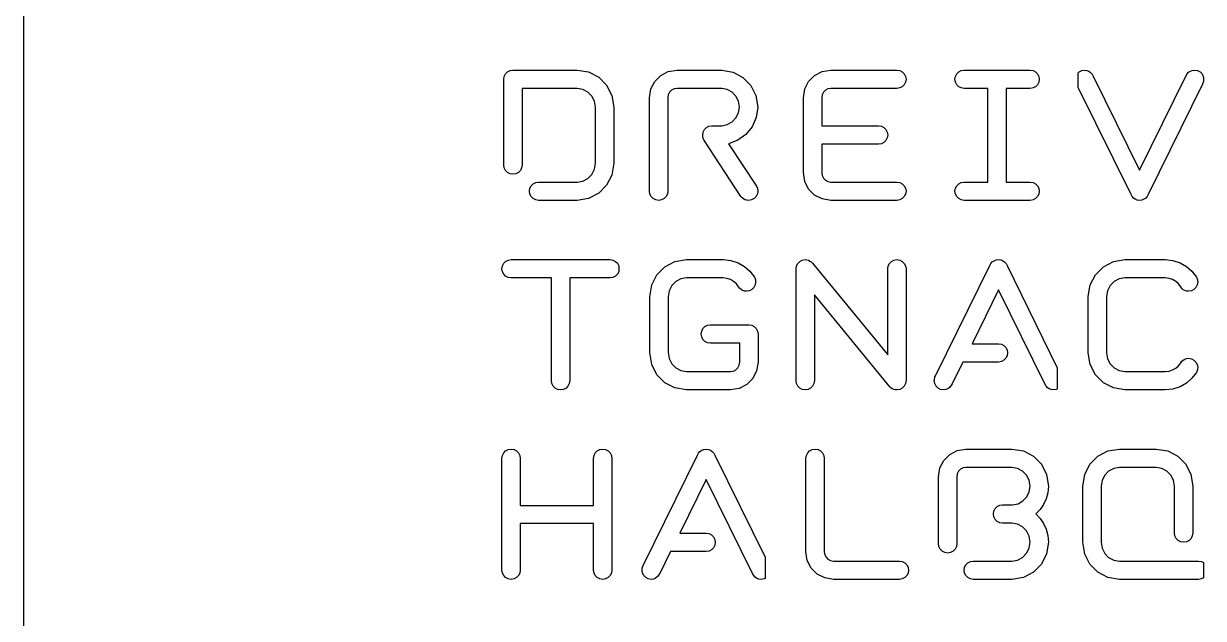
# Model space of a CAD drawing. Header units: metres. Extents: x 0 to 180, y -10 to 180.
# Drawn here: x 0 to 84, y 89.4 to 131.8 of the extents above; entities that cross this region are included whole.
import ezdxf

# ---------------------------------------------------------------- set-up
doc = ezdxf.new("R2010")
doc.units = ezdxf.units.M

msp = doc.modelspace()

# ---------------------------------------------------------------- linework, layer by layer
for p, q in [((0, 165), (0, 15)), ((34.2055, 127.844), (34.2382, 128.052)), ((34.2055, 121.749), (34.2055, 127.844)), ((34.2382, 128.052), (34.3299, 128.232)), ((34.3299, 128.232), (34.4705, 128.373)), ((34.4705, 128.373), (34.65, 128.464)), ((34.65, 128.464), (34.8585, 128.497)), ((34.8585, 128.497), (39.4274, 128.497)), ((39.4274, 128.497), (40.2509, 128.363)), ((40.2509, 128.363), (40.9677, 127.99)), ((40.9677, 127.99), (41.5339, 127.419)), ((44.9668, 127.694), (45.3904, 128.119)), ((45.3904, 128.119), (45.9279, 128.397)), ((45.9279, 128.397), (46.5474, 128.497)), ((46.5474, 128.497), (49.7334, 128.497)), ((49.7334, 128.497), (50.541, 128.352)), ((50.541, 128.352), (51.2433, 127.975)), ((51.2433, 127.975), (51.7977, 127.407)), ((55.9248, 127.693), (56.3486, 128.119)), ((56.3486, 128.119), (56.8865, 128.397)), ((56.8865, 128.397), (57.5065, 128.497)), ((57.5065, 128.497), (62.2064, 128.497)), ((62.2064, 128.497), (62.4145, 128.464)), ((62.4145, 128.464), (62.594, 128.373)), ((62.594, 128.373), (62.7347, 128.232)), ((62.7347, 128.232), (62.8266, 128.052)), ((62.8266, 128.052), (62.8594, 127.844)), ((62.8594, 127.844), (62.8266, 127.636)), ((66.3495, 127.844), (66.3822, 128.052)), ((66.3822, 127.636), (66.3495, 127.844)), ((66.3822, 128.052), (66.4739, 128.232)), ((66.4739, 128.232), (66.6145, 128.373)), ((66.6145, 128.373), (66.794, 128.464)), ((66.794, 128.464), (67.0025, 128.497)), ((67.0025, 128.497), (71.7024, 128.497)), ((71.7024, 128.497), (71.9105, 128.464)), ((71.9105, 128.464), (72.09, 128.373)), ((72.09, 128.373), (72.2307, 128.232)), ((72.2307, 128.232), (72.3226, 128.052)), ((72.3226, 128.052), (72.3554, 127.844)), ((72.3554, 127.844), (72.3226, 127.636)), ((75.135, 128.308), (75.1969, 128.371)), ((75.135, 127.25), (75.135, 128.308)), ((75.1969, 128.371), (75.3764, 128.464)), ((75.3764, 128.464), (75.5845, 128.497)), ((75.5845, 128.497), (75.7422, 128.478)), ((75.7422, 128.478), (75.885, 128.424)), ((75.885, 128.424), (76.0103, 128.336)), ((76.0103, 128.336), (76.1156, 128.218)), ((76.1156, 128.218), (76.1985, 128.072)), ((76.1985, 128.072), (79.5014, 121.364)), ((79.5014, 121.364), (82.8044, 128.072)), ((82.8044, 128.072), (82.8906, 128.223)), ((82.8906, 128.223), (82.9937, 128.342)), ((82.9937, 128.342), (83.1151, 128.428)), ((83.1151, 128.428), (83.256, 128.48)), ((83.256, 128.48), (83.4174, 128.497)), ((83.4174, 128.497), (83.6259, 128.464)), ((83.6259, 128.464), (83.8054, 128.371)), ((83.8054, 128.371), (83.946, 128.228)), ((83.946, 128.228), (84.0377, 128.045)), ((84.0377, 128.045), (84.045, 127.998)), ((84.045, 127.998), (84.045, 127.661)), ((39.4274, 127.191), (35.5115, 127.191)), ((35.5115, 127.191), (35.5115, 121.749)), ((39.8394, 127.123), (39.4274, 127.191)), ((40.1978, 126.933), (39.8394, 127.123)), ((40.4808, 126.644), (40.1978, 126.933)), ((41.5339, 127.419), (41.9057, 126.694)), ((44.5894, 126.527), (44.6891, 127.153)), ((44.6891, 127.153), (44.9668, 127.694)), ((46.0198, 126.922), (45.9282, 126.739)), ((46.1603, 127.065), (46.0198, 126.922)), ((46.3395, 127.158), (46.1603, 127.065)), ((46.5474, 127.191), (46.3395, 127.158)), ((49.7334, 127.191), (46.5474, 127.191)), ((50.1295, 127.112), (49.7334, 127.191)), ((50.4734, 126.919), (50.1295, 127.112)), ((50.7447, 126.633), (50.4734, 126.919)), ((51.7977, 127.407), (52.1617, 126.689)), ((55.5475, 126.525), (55.6471, 127.152)), ((55.6471, 127.152), (55.9248, 127.693)), ((56.9779, 126.921), (56.8862, 126.738)), ((57.1185, 127.064), (56.9779, 126.921)), ((57.298, 127.158), (57.1185, 127.064)), ((57.5065, 127.191), (57.298, 127.158)), ((62.2064, 127.191), (57.5065, 127.191)), ((62.4145, 127.224), (62.2064, 127.191)), ((62.594, 127.316), (62.4145, 127.224)), ((62.7347, 127.456), (62.594, 127.316)), ((62.8266, 127.636), (62.7347, 127.456)), ((66.4739, 127.456), (66.3822, 127.636)), ((66.6145, 127.316), (66.4739, 127.456)), ((66.794, 127.224), (66.6145, 127.316)), ((67.0025, 127.191), (66.794, 127.224)), ((68.6994, 127.191), (67.0025, 127.191)), ((68.6994, 120.522), (68.6994, 127.191)), ((71.7024, 127.191), (70.0054, 127.191)), ((70.0054, 127.191), (70.0054, 120.522)), ((71.9105, 127.224), (71.7024, 127.191)), ((72.09, 127.316), (71.9105, 127.224)), ((72.2307, 127.456), (72.09, 127.316)), ((72.3226, 127.636), (72.2307, 127.456)), ((78.8875, 119.641), (75.135, 127.25)), ((83.9794, 127.502), (80.1144, 119.641)), ((84.0139, 127.576), (83.9794, 127.502)), ((84.0396, 127.642), (84.0139, 127.576)), ((84.045, 127.661), (84.0396, 127.642)), ((40.6666, 126.278), (40.4808, 126.644)), ((40.7334, 125.857), (40.6666, 126.278)), ((41.9057, 126.694), (42.0394, 125.857)), ((44.5894, 119.881), (44.5894, 126.527)), ((45.9282, 126.739), (45.8954, 126.527)), ((45.8954, 126.527), (45.8954, 119.881)), ((50.9225, 126.274), (50.7447, 126.633)), ((50.9864, 125.862), (50.9225, 126.274)), ((52.1617, 126.689), (52.2924, 125.862)), ((55.5475, 121.197), (55.5475, 126.525)), ((56.8862, 126.738), (56.8535, 126.525)), ((56.8535, 126.525), (56.8535, 124.529)), ((40.7334, 121.856), (40.7334, 125.857)), ((42.0394, 125.857), (42.0394, 121.856)), ((50.7447, 125.092), (50.9225, 125.451)), ((50.9225, 125.451), (50.9864, 125.862)), ((52.2924, 125.862), (52.1893, 125.126)), ((48.4999, 124.263), (48.6405, 124.407)), ((48.6405, 124.407), (48.82, 124.5)), ((48.82, 124.5), (49.0284, 124.533)), ((49.0284, 124.533), (49.7334, 124.533)), ((49.7334, 124.533), (50.1295, 124.613)), ((50.1295, 124.613), (50.4734, 124.805)), ((50.4734, 124.805), (50.7447, 125.092)), ((51.9001, 124.467), (51.4548, 123.916)), ((52.1893, 125.126), (51.9001, 124.467)), ((56.8535, 124.529), (60.9004, 124.529)), ((60.9004, 124.529), (61.1089, 124.496)), ((61.1089, 124.496), (61.2884, 124.405)), ((61.2884, 124.405), (61.429, 124.264)), ((48.3754, 123.868), (48.4082, 124.081)), ((48.3787, 123.79), (48.3754, 123.868)), ((48.3888, 123.716), (48.3787, 123.79)), ((48.4065, 123.647), (48.3888, 123.716)), ((48.4325, 123.582), (48.4065, 123.647)), ((48.4082, 124.081), (48.4999, 124.263)), ((48.4674, 123.523), (48.4325, 123.582)), ((51.4548, 123.916), (50.8835, 123.502)), ((61.429, 124.264), (61.5207, 124.084)), ((61.5207, 123.668), (61.429, 123.488)), ((61.5207, 124.084), (61.5534, 123.876)), ((61.5534, 123.876), (61.5207, 123.668)), ((51.1044, 119.496), (48.4674, 123.523)), ((50.8835, 123.502), (50.2164, 123.257)), ((50.2164, 123.257), (52.2014, 120.227)), ((60.9004, 123.223), (56.8535, 123.223)), ((56.8535, 123.223), (56.8535, 121.197)), ((61.1089, 123.256), (60.9004, 123.223)), ((61.2884, 123.348), (61.1089, 123.256)), ((61.429, 123.488), (61.2884, 123.348)), ((34.2382, 121.537), (34.2055, 121.749)), ((34.3299, 121.353), (34.2382, 121.537)), ((34.4705, 121.21), (34.3299, 121.353)), ((34.65, 121.116), (34.4705, 121.21)), ((34.8585, 121.082), (34.65, 121.116)), ((35.0669, 121.116), (34.8585, 121.082)), ((35.2464, 121.21), (35.0669, 121.116)), ((35.387, 121.353), (35.2464, 121.21)), ((35.4787, 121.537), (35.387, 121.353)), ((35.5115, 121.749), (35.4787, 121.537)), ((40.1978, 120.78), (40.4808, 121.07)), ((40.4808, 121.07), (40.6666, 121.436)), ((40.6666, 121.436), (40.7334, 121.856)), ((42.0394, 121.856), (41.9057, 121.02)), ((55.6471, 120.567), (55.5475, 121.197)), ((56.8535, 121.197), (56.8862, 120.982)), ((36.0662, 120.078), (36.1579, 120.257)), ((36.1579, 120.257), (36.2985, 120.398)), ((36.2985, 120.398), (36.478, 120.489)), ((36.478, 120.489), (36.6865, 120.522)), ((36.6865, 120.522), (39.4274, 120.522)), ((39.4274, 120.522), (39.8394, 120.591)), ((39.8394, 120.591), (40.1978, 120.78)), ((41.5339, 120.295), (40.9677, 119.725)), ((41.9057, 121.02), (41.5339, 120.295)), ((52.2014, 120.227), (52.2405, 120.159)), ((55.9248, 120.023), (55.6471, 120.567)), ((56.8862, 120.982), (56.9779, 120.796)), ((56.9779, 120.796), (57.1185, 120.651)), ((57.1185, 120.651), (57.298, 120.556)), ((57.298, 120.556), (57.5065, 120.522)), ((57.5065, 120.522), (62.2064, 120.522)), ((62.2064, 120.522), (62.4145, 120.489)), ((62.4145, 120.489), (62.594, 120.398)), ((62.594, 120.398), (62.7347, 120.257)), ((62.7347, 120.257), (62.8266, 120.078)), ((66.3822, 120.078), (66.4739, 120.257)), ((66.4739, 120.257), (66.6145, 120.398)), ((66.6145, 120.398), (66.794, 120.489)), ((66.794, 120.489), (67.0025, 120.522)), ((67.0025, 120.522), (68.6994, 120.522)), ((70.0054, 120.522), (71.7024, 120.522)), ((71.7024, 120.522), (71.9105, 120.489)), ((71.9105, 120.489), (72.09, 120.398)), ((72.09, 120.398), (72.2307, 120.257)), ((72.2307, 120.257), (72.3226, 120.078)), ((36.0335, 119.869), (36.0662, 120.078)), ((36.0662, 119.661), (36.0335, 119.869)), ((36.1579, 119.482), (36.0662, 119.661)), ((36.2985, 119.342), (36.1579, 119.482)), ((40.2509, 119.351), (39.4274, 119.217)), ((40.9677, 119.725), (40.2509, 119.351)), ((44.6222, 119.669), (44.5894, 119.881)), ((44.7139, 119.487), (44.6222, 119.669)), ((44.8545, 119.344), (44.7139, 119.487)), ((45.034, 119.251), (44.8545, 119.344)), ((45.63, 119.344), (45.4505, 119.251)), ((45.7707, 119.487), (45.63, 119.344)), ((45.8626, 119.669), (45.7707, 119.487)), ((45.8954, 119.881), (45.8626, 119.669)), ((51.1837, 119.401), (51.1044, 119.496)), ((51.2794, 119.323), (51.1837, 119.401)), ((52.0422, 119.35), (51.8579, 119.253)), ((52.184, 119.495), (52.0422, 119.35)), ((52.2752, 119.675), (52.184, 119.495)), ((52.2405, 120.159), (52.2703, 120.089)), ((52.2703, 120.089), (52.2911, 120.018)), ((52.3074, 119.875), (52.2752, 119.675)), ((52.2911, 120.018), (52.3034, 119.946)), ((52.3034, 119.946), (52.3074, 119.875)), ((56.3486, 119.596), (55.9248, 120.023)), ((56.8865, 119.317), (56.3486, 119.596)), ((62.7347, 119.482), (62.594, 119.342)), ((62.8266, 119.661), (62.7347, 119.482)), ((62.8266, 120.078), (62.8594, 119.869)), ((62.8594, 119.869), (62.8266, 119.661)), ((66.3495, 119.869), (66.3822, 120.078)), ((66.3822, 119.661), (66.3495, 119.869)), ((66.4739, 119.482), (66.3822, 119.661)), ((66.6145, 119.342), (66.4739, 119.482)), ((72.2307, 119.482), (72.09, 119.342)), ((72.3226, 119.661), (72.2307, 119.482)), ((72.3226, 120.078), (72.3554, 119.869)), ((72.3554, 119.869), (72.3226, 119.661)), ((78.9591, 119.5), (78.8875, 119.641)), ((79.0607, 119.383), (78.9591, 119.5)), ((79.1878, 119.294), (79.0607, 119.383)), ((79.9383, 119.383), (79.8094, 119.294)), ((80.0421, 119.5), (79.9383, 119.383)), ((80.1144, 119.641), (80.0421, 119.5)), ((36.478, 119.25), (36.2985, 119.342)), ((36.6865, 119.217), (36.478, 119.25)), ((39.4274, 119.217), (36.6865, 119.217)), ((45.2424, 119.217), (45.034, 119.251)), ((45.4505, 119.251), (45.2424, 119.217)), ((51.3889, 119.266), (51.2794, 119.323)), ((51.5098, 119.23), (51.3889, 119.266)), ((51.6394, 119.217), (51.5098, 119.23)), ((51.8579, 119.253), (51.6394, 119.217)), ((57.5065, 119.217), (56.8865, 119.317)), ((62.2064, 119.217), (57.5065, 119.217)), ((62.4145, 119.25), (62.2064, 119.217)), ((62.594, 119.342), (62.4145, 119.25)), ((66.794, 119.25), (66.6145, 119.342)), ((67.0025, 119.217), (66.794, 119.25)), ((71.7024, 119.217), (67.0025, 119.217)), ((71.9105, 119.25), (71.7024, 119.217)), ((72.09, 119.342), (71.9105, 119.25)), ((79.3362, 119.237), (79.1878, 119.294)), ((79.5014, 119.217), (79.3362, 119.237)), ((79.6617, 119.237), (79.5014, 119.217)), ((79.8094, 119.294), (79.6617, 119.237)), ((34.0755, 114.344), (34.1082, 114.552)), ((34.1082, 114.136), (34.0755, 114.344)), ((34.1082, 114.552), (34.1998, 114.732)), ((34.1998, 114.732), (34.3403, 114.873)), ((34.3403, 114.873), (34.5195, 114.964)), ((34.5195, 114.964), (34.7275, 114.997)), ((34.7275, 114.997), (41.7774, 114.997)), ((41.7774, 114.997), (41.9859, 114.964)), ((41.9859, 114.964), (42.1654, 114.873)), ((42.1654, 114.873), (42.306, 114.732)), ((42.306, 114.732), (42.3977, 114.552)), ((42.3977, 114.552), (42.405, 114.506)), ((42.405, 114.506), (42.405, 114.182)), ((45.121, 113.919), (45.687, 114.489)), ((45.687, 114.489), (46.4035, 114.863)), ((46.4035, 114.863), (47.2264, 114.997)), ((47.2264, 114.997), (49.8374, 114.997)), ((49.8374, 114.997), (50.3854, 114.94)), ((50.3854, 114.94), (50.8933, 114.775)), ((50.8933, 114.775), (51.3493, 114.514)), ((51.3493, 114.514), (51.7413, 114.171)), ((55.0255, 114.333), (55.0582, 114.545)), ((55.0255, 106.379), (55.0255, 114.333)), ((55.0582, 114.545), (55.1499, 114.728)), ((55.1499, 114.728), (55.2905, 114.871)), ((55.2905, 114.871), (55.47, 114.964)), ((55.47, 114.964), (55.6785, 114.997)), ((55.6785, 114.997), (55.8004, 114.985)), ((55.8004, 114.985), (55.9142, 114.95)), ((55.9142, 114.95), (56.0179, 114.896)), ((56.0179, 114.896), (56.1096, 114.827)), ((56.1096, 114.827), (56.1875, 114.744)), ((56.1875, 114.744), (61.5534, 108.209)), ((61.5534, 114.333), (61.5862, 114.545)), ((61.5534, 108.209), (61.5534, 114.333)), ((61.5862, 114.545), (61.6779, 114.728)), ((61.6779, 114.728), (61.8185, 114.871)), ((61.8185, 114.871), (61.998, 114.964)), ((61.998, 114.964), (62.2064, 114.997)), ((62.2064, 114.997), (62.4145, 114.964)), ((62.4145, 114.964), (62.594, 114.871)), ((62.594, 114.871), (62.7347, 114.728)), ((62.7347, 114.728), (62.8266, 114.545)), ((62.8266, 114.545), (62.8594, 114.333)), ((62.8594, 114.333), (62.8594, 106.379)), ((64.9525, 106.708), (68.8305, 114.571)), ((68.8305, 114.571), (68.9016, 114.713)), ((68.9016, 114.713), (69.0029, 114.83)), ((69.0029, 114.83), (69.1299, 114.92)), ((69.1299, 114.92), (69.2782, 114.977)), ((69.2782, 114.977), (69.4434, 114.997)), ((69.4434, 114.997), (69.6037, 114.977)), ((69.6037, 114.977), (69.7514, 114.92)), ((69.7514, 114.92), (69.8805, 114.83)), ((69.8805, 114.83), (69.9846, 114.713)), ((69.9846, 114.713), (70.0574, 114.571)), ((70.0574, 114.571), (73.635, 107.291)), ((76.351, 113.919), (76.917, 114.49)), ((76.917, 114.49), (77.6335, 114.863)), ((77.6335, 114.863), (78.4565, 114.997)), ((78.4565, 114.997), (81.3294, 114.997)), ((81.3294, 114.997), (81.8773, 114.94)), ((81.8773, 114.94), (82.385, 114.775)), ((82.385, 114.775), (82.8407, 114.514)), ((82.8407, 114.514), (83.2324, 114.171)), ((34.1998, 113.956), (34.1082, 114.136)), ((34.3403, 113.816), (34.1998, 113.956)), ((34.5195, 113.724), (34.3403, 113.816)), ((34.7275, 113.691), (34.5195, 113.724)), ((37.6005, 113.691), (34.7275, 113.691)), ((37.6005, 106.381), (37.6005, 113.691)), ((41.7774, 113.691), (38.9054, 113.691)), ((38.9054, 113.691), (38.9054, 106.381)), ((41.9859, 113.724), (41.7774, 113.691)), ((42.1654, 113.816), (41.9859, 113.724)), ((42.306, 113.956), (42.1654, 113.816)), ((42.3977, 114.136), (42.306, 113.956)), ((42.405, 114.182), (42.3977, 114.136)), ((44.7491, 113.193), (45.121, 113.919)), ((46.815, 113.623), (46.4569, 113.433)), ((47.2264, 113.691), (46.815, 113.623)), ((49.8374, 113.691), (47.2264, 113.691)), ((50.1044, 113.662), (49.8374, 113.691)), ((50.3533, 113.578), (50.1044, 113.662)), ((50.5784, 113.446), (50.3533, 113.578)), ((51.7413, 114.171), (52.0574, 113.756)), ((52.0574, 113.756), (52.0869, 113.692)), ((52.0869, 113.692), (52.1119, 113.624)), ((52.1119, 113.624), (52.1314, 113.554)), ((52.1314, 113.554), (52.144, 113.483)), ((52.144, 113.483), (52.1484, 113.41)), ((75.9791, 113.194), (76.351, 113.919)), ((78.045, 113.623), (77.6869, 113.433)), ((78.4565, 113.691), (78.045, 113.623)), ((81.3294, 113.691), (78.4565, 113.691)), ((81.5964, 113.662), (81.3294, 113.691)), ((81.845, 113.578), (81.5964, 113.662)), ((82.0697, 113.447), (81.845, 113.578)), ((83.2324, 114.171), (83.5484, 113.756)), ((83.5484, 113.756), (83.5829, 113.692)), ((83.5829, 113.692), (83.6086, 113.624)), ((83.6086, 113.624), (83.6261, 113.554)), ((83.6261, 113.554), (83.6362, 113.483)), ((83.6362, 113.483), (83.6394, 113.411)), ((44.6154, 112.355), (44.7491, 113.193)), ((45.9882, 112.776), (45.9214, 112.355)), ((46.174, 113.143), (45.9882, 112.776)), ((46.4569, 113.433), (46.174, 113.143)), ((50.774, 113.272), (50.5784, 113.446)), ((50.9344, 113.063), (50.774, 113.272)), ((51.0093, 112.953), (50.9344, 113.063)), ((51.1059, 112.863), (51.0093, 112.953)), ((51.2213, 112.797), (51.1059, 112.863)), ((51.3524, 112.756), (51.2213, 112.797)), ((51.4964, 112.742), (51.3524, 112.756)), ((51.7044, 112.776), (51.4964, 112.742)), ((51.8836, 112.87), (51.7044, 112.776)), ((52.024, 113.014), (51.8836, 112.87)), ((52.1157, 113.197), (52.024, 113.014)), ((52.1484, 113.41), (52.1157, 113.197)), ((69.4434, 112.84), (67.5634, 109.006)), ((72.7464, 106.14), (69.4434, 112.84)), ((75.8455, 112.357), (75.9791, 113.194)), ((77.2182, 112.778), (77.1515, 112.357)), ((77.404, 113.144), (77.2182, 112.778)), ((77.6869, 113.433), (77.404, 113.144)), ((82.2651, 113.273), (82.0697, 113.447)), ((82.4254, 113.064), (82.2651, 113.273)), ((82.5104, 112.944), (82.4254, 113.064)), ((82.6084, 112.854), (82.5104, 112.944)), ((82.7202, 112.792), (82.6084, 112.854)), ((82.8463, 112.756), (82.7202, 112.792)), ((82.9874, 112.744), (82.8463, 112.756)), ((83.1954, 112.778), (82.9874, 112.744)), ((83.3746, 112.871), (83.1954, 112.778)), ((83.5151, 113.015), (83.3746, 112.871)), ((83.6067, 113.198), (83.5151, 113.015)), ((83.6394, 113.411), (83.6067, 113.198)), ((44.6154, 108.37), (44.6154, 112.355)), ((45.9214, 112.355), (45.9214, 108.37)), ((61.7104, 105.942), (56.3315, 112.491)), ((56.3315, 112.491), (56.3315, 106.379)), ((75.8455, 108.356), (75.8455, 112.357)), ((77.1515, 112.357), (77.1515, 108.356)), ((48.3959, 110.085), (48.5365, 110.226)), ((48.5365, 110.226), (48.716, 110.317)), ((48.716, 110.317), (48.9244, 110.35)), ((48.9244, 110.35), (51.6654, 110.35)), ((51.6654, 110.35), (51.8739, 110.317)), ((51.8739, 110.317), (52.0534, 110.226)), ((52.0534, 110.226), (52.194, 110.085)), ((48.2714, 109.697), (48.3042, 109.906)), ((48.3042, 109.489), (48.2714, 109.697)), ((48.3042, 109.906), (48.3959, 110.085)), ((48.3959, 109.31), (48.3042, 109.489)), ((48.5365, 109.17), (48.3959, 109.31)), ((52.194, 110.085), (52.2857, 109.906)), ((52.2857, 109.906), (52.3184, 109.697)), ((52.3184, 109.697), (52.3184, 107.696)), ((48.716, 109.078), (48.5365, 109.17)), ((48.9244, 109.045), (48.716, 109.078)), ((51.0124, 109.045), (48.9244, 109.045)), ((51.0124, 107.696), (51.0124, 109.045)), ((67.5634, 109.006), (69.4434, 109.006)), ((69.4434, 109.006), (69.6519, 108.973)), ((69.6519, 108.973), (69.8314, 108.882)), ((69.8314, 108.882), (69.972, 108.741)), ((69.972, 108.741), (70.0637, 108.562)), ((70.0637, 108.562), (70.0964, 108.353)), ((44.7491, 107.527), (44.6154, 108.37)), ((45.9214, 108.37), (45.9882, 107.946)), ((45.9882, 107.946), (46.174, 107.576)), ((50.9797, 107.481), (51.0124, 107.696)), ((52.3184, 107.696), (52.2188, 107.066)), ((66.9104, 107.701), (66.1405, 106.14)), ((69.4434, 107.701), (66.9104, 107.701)), ((69.6519, 107.734), (69.4434, 107.701)), ((69.8314, 107.826), (69.6519, 107.734)), ((69.972, 107.966), (69.8314, 107.826)), ((70.0637, 108.145), (69.972, 107.966)), ((70.0964, 108.353), (70.0637, 108.145)), ((75.9791, 107.52), (75.8455, 108.356)), ((77.1515, 108.356), (77.2182, 107.936)), ((77.2182, 107.936), (77.404, 107.57)), ((82.2651, 107.44), (82.4254, 107.649)), ((82.4254, 107.649), (82.5004, 107.754)), ((82.5004, 107.754), (82.5972, 107.843)), ((82.5972, 107.843), (82.7127, 107.91)), ((82.7127, 107.91), (82.8438, 107.954)), ((82.8438, 107.954), (82.9874, 107.969)), ((82.9874, 107.969), (83.1954, 107.936)), ((83.1954, 107.936), (83.3746, 107.842)), ((83.3746, 107.842), (83.5151, 107.699)), ((83.5151, 107.699), (83.6067, 107.515)), ((45.121, 106.798), (44.7491, 107.527)), ((45.687, 106.225), (45.121, 106.798)), ((46.174, 107.576), (46.4569, 107.283)), ((46.4569, 107.283), (46.815, 107.091)), ((46.815, 107.091), (47.2264, 107.022)), ((47.2264, 107.022), (50.3604, 107.022)), ((50.3604, 107.022), (50.5684, 107.056)), ((50.5684, 107.056), (50.7476, 107.151)), ((50.7476, 107.151), (50.888, 107.296)), ((50.888, 107.296), (50.9797, 107.481)), ((52.2188, 107.066), (51.9411, 106.522)), ((73.635, 107.291), (73.635, 105.785)), ((76.351, 106.795), (75.9791, 107.52)), ((76.917, 106.225), (76.351, 106.795)), ((77.404, 107.57), (77.6869, 107.28)), ((77.6869, 107.28), (78.045, 107.091)), ((78.045, 107.091), (78.4565, 107.022)), ((78.4565, 107.022), (81.3294, 107.022)), ((81.3294, 107.022), (81.5964, 107.052)), ((81.5964, 107.052), (81.845, 107.135)), ((81.845, 107.135), (82.0697, 107.267)), ((82.0697, 107.267), (82.2651, 107.44)), ((83.5484, 106.957), (83.2324, 106.543)), ((83.5779, 107.016), (83.5484, 106.957)), ((83.6029, 107.08), (83.5779, 107.016)), ((83.6224, 107.15), (83.6029, 107.08)), ((83.6067, 107.515), (83.6394, 107.302)), ((83.635, 107.224), (83.6224, 107.15)), ((83.6394, 107.302), (83.635, 107.224)), ((37.6332, 106.169), (37.6005, 106.381)), ((37.7248, 105.987), (37.6332, 106.169)), ((37.8653, 105.844), (37.7248, 105.987)), ((38.781, 105.987), (38.6404, 105.844)), ((38.8727, 106.169), (38.781, 105.987)), ((38.9054, 106.381), (38.8727, 106.169)), ((46.4035, 105.851), (45.687, 106.225)), ((51.5175, 106.096), (50.9799, 105.817)), ((51.9411, 106.522), (51.5175, 106.096)), ((55.0582, 106.168), (55.0255, 106.379)), ((55.1499, 105.986), (55.0582, 106.168)), ((55.2905, 105.843), (55.1499, 105.986)), ((56.207, 105.986), (56.0664, 105.843)), ((56.2987, 106.168), (56.207, 105.986)), ((56.3315, 106.379), (56.2987, 106.168)), ((61.7881, 105.863), (61.7104, 105.942)), ((62.7347, 105.986), (62.594, 105.843)), ((62.8266, 106.168), (62.7347, 105.986)), ((62.8594, 106.379), (62.8266, 106.168)), ((64.8745, 106.378), (64.8776, 106.448)), ((64.9072, 106.167), (64.8745, 106.378)), ((64.8776, 106.448), (64.8869, 106.516)), ((64.8869, 106.516), (64.9025, 106.581)), ((64.9025, 106.581), (64.9244, 106.645)), ((64.9989, 105.985), (64.9072, 106.167)), ((64.9244, 106.645), (64.9525, 106.708)), ((65.1395, 105.843), (64.9989, 105.985)), ((66.0581, 106.005), (65.953, 105.889)), ((66.1405, 106.14), (66.0581, 106.005)), ((72.8331, 105.99), (72.7464, 106.14)), ((72.9365, 105.871), (72.8331, 105.99)), ((77.6335, 105.851), (76.917, 106.225)), ((82.385, 105.939), (81.8773, 105.775)), ((82.8407, 106.199), (82.385, 105.939)), ((83.2324, 106.543), (82.8407, 106.199)), ((38.0445, 105.751), (37.8653, 105.844)), ((38.2524, 105.717), (38.0445, 105.751)), ((38.4609, 105.751), (38.2524, 105.717)), ((38.6404, 105.844), (38.4609, 105.751)), ((47.2264, 105.717), (46.4035, 105.851)), ((50.3604, 105.717), (47.2264, 105.717)), ((50.9799, 105.817), (50.3604, 105.717)), ((55.47, 105.75), (55.2905, 105.843)), ((55.6785, 105.717), (55.47, 105.75)), ((55.8869, 105.75), (55.6785, 105.717)), ((56.0664, 105.843), (55.8869, 105.75)), ((61.8791, 105.8), (61.7881, 105.863)), ((61.9809, 105.754), (61.8791, 105.8)), ((62.0908, 105.727), (61.9809, 105.754)), ((62.2064, 105.717), (62.0908, 105.727)), ((62.4145, 105.75), (62.2064, 105.717)), ((62.594, 105.843), (62.4145, 105.75)), ((65.319, 105.75), (65.1395, 105.843)), ((65.5275, 105.717), (65.319, 105.75)), ((65.6852, 105.738), (65.5275, 105.717)), ((65.8279, 105.798), (65.6852, 105.738)), ((65.953, 105.889), (65.8279, 105.798)), ((73.0581, 105.786), (72.9365, 105.871)), ((73.1989, 105.735), (73.0581, 105.786)), ((73.3604, 105.717), (73.1989, 105.735)), ((73.5689, 105.75), (73.3604, 105.717)), ((73.635, 105.785), (73.5689, 105.75)), ((78.4565, 105.717), (77.6335, 105.851)), ((81.3294, 105.717), (78.4565, 105.717)), ((81.8773, 105.775), (81.3294, 105.717)), ((34.0755, 100.829), (34.1082, 101.042)), ((34.1082, 101.042), (34.1998, 101.226)), ((34.1998, 101.226), (34.3403, 101.37)), ((34.3403, 101.37), (34.5195, 101.464)), ((34.5195, 101.464), (34.7275, 101.497)), ((34.7275, 101.497), (34.9359, 101.464)), ((34.9359, 101.464), (35.1154, 101.37)), ((35.1154, 101.37), (35.256, 101.226)), ((35.256, 101.226), (35.3477, 101.042)), ((35.3477, 101.042), (35.3805, 100.829)), ((40.6024, 100.829), (40.6353, 101.042)), ((40.6353, 101.042), (40.7272, 101.226)), ((40.7272, 101.226), (40.8679, 101.37)), ((40.8679, 101.37), (41.0474, 101.464)), ((41.0474, 101.464), (41.2554, 101.497)), ((41.2554, 101.497), (41.4639, 101.464)), ((41.4639, 101.464), (41.6434, 101.37)), ((41.6434, 101.37), (41.784, 101.226)), ((41.784, 101.226), (41.8757, 101.042)), ((41.8757, 101.042), (41.9084, 100.829)), ((44.1324, 93.2083), (48.0105, 101.071)), ((48.0105, 101.071), (48.0816, 101.213)), ((48.0816, 101.213), (48.1829, 101.33)), ((48.1829, 101.33), (48.3099, 101.42)), ((48.3099, 101.42), (48.4582, 101.477)), ((48.4582, 101.477), (48.6234, 101.497)), ((48.6234, 101.497), (48.7837, 101.477)), ((48.7837, 101.477), (48.9314, 101.42)), ((48.9314, 101.42), (49.0605, 101.33)), ((49.0605, 101.33), (49.1646, 101.213)), ((49.1646, 101.213), (49.2374, 101.071)), ((49.2374, 101.071), (52.815, 93.7911)), ((55.7305, 100.832), (55.7632, 101.044)), ((55.7632, 101.044), (55.8549, 101.227)), ((55.8549, 101.227), (55.9955, 101.37)), ((55.9955, 101.37), (56.175, 101.464)), ((56.175, 101.464), (56.3835, 101.497)), ((56.3835, 101.497), (56.5919, 101.464)), ((56.5919, 101.464), (56.7714, 101.37)), ((56.7714, 101.37), (56.912, 101.227)), ((56.912, 101.227), (57.0037, 101.044)), ((57.0037, 101.044), (57.0365, 100.832)), ((65.5518, 100.693), (65.9754, 101.119)), ((65.9754, 101.119), (66.513, 101.397)), ((66.513, 101.397), (67.1324, 101.497)), ((67.1324, 101.497), (70.3964, 101.497)), ((70.3964, 101.497), (71.2194, 101.363)), ((71.2194, 101.363), (71.9359, 100.99)), ((71.9359, 100.99), (72.5019, 100.42)), ((75.96, 100.419), (76.526, 100.99)), ((76.526, 100.99), (77.2425, 101.363)), ((77.2425, 101.363), (78.0655, 101.497)), ((78.0655, 101.497), (80.6764, 101.497)), ((80.6764, 101.497), (81.4994, 101.363)), ((81.4994, 101.363), (82.2159, 100.99)), ((82.2159, 100.99), (82.7819, 100.419)), ((34.0755, 92.8783), (34.0755, 100.829)), ((35.3805, 100.829), (35.3805, 97.4902)), ((40.6024, 97.4902), (40.6024, 100.829)), ((41.9084, 100.829), (41.9084, 92.8783)), ((55.7305, 94.1873), (55.7305, 100.832)), ((57.0365, 100.832), (57.0365, 94.1873)), ((65.1745, 99.5252), (65.2741, 100.152)), ((65.2741, 100.152), (65.5518, 100.693)), ((66.7453, 100.064), (66.6048, 99.9208)), ((66.9245, 100.158), (66.7453, 100.064)), ((67.1324, 100.191), (66.9245, 100.158)), ((70.3964, 100.191), (67.1324, 100.191)), ((70.808, 100.123), (70.3964, 100.191)), ((71.1663, 99.9335), (70.808, 100.123)), ((72.5019, 100.42), (72.8737, 99.6955)), ((75.5882, 99.694), (75.96, 100.419)), ((77.6539, 100.123), (77.2956, 99.9331)), ((78.0655, 100.191), (77.6539, 100.123)), ((80.6764, 100.191), (78.0655, 100.191)), ((81.0879, 100.123), (80.6764, 100.191)), ((81.446, 99.9331), (81.0879, 100.123)), ((82.7819, 100.419), (83.1537, 99.694)), ((48.6234, 99.3402), (46.7434, 95.5063)), ((51.9264, 92.6403), (48.6234, 99.3402)), ((65.1745, 94.7643), (65.1745, 99.5252)), ((66.5132, 99.7377), (66.4805, 99.5252)), ((66.4805, 99.5252), (66.4805, 94.7643)), ((66.6048, 99.9208), (66.5132, 99.7377)), ((71.4495, 99.645), (71.1663, 99.9335)), ((71.6355, 99.2798), (71.4495, 99.645)), ((71.7024, 98.8602), (71.6355, 99.2798)), ((72.8737, 99.6955), (73.0074, 98.8602)), ((75.4545, 98.8572), (75.5882, 99.694)), ((76.8264, 99.2778), (76.7595, 98.8572)), ((77.0124, 99.6439), (76.8264, 99.2778)), ((77.2956, 99.9331), (77.0124, 99.6439)), ((81.7289, 99.6439), (81.446, 99.9331)), ((81.9146, 99.2778), (81.7289, 99.6439)), ((81.9814, 98.8572), (81.9146, 99.2778)), ((83.1537, 99.694), (83.2874, 98.8572)), ((71.4607, 98.0886), (71.6386, 98.4482)), ((71.6386, 98.4482), (71.7024, 98.8602)), ((72.9664, 98.3922), (72.8485, 97.9521)), ((73.0074, 98.8602), (72.9664, 98.3922)), ((75.4545, 94.8563), (75.4545, 98.8572)), ((76.7595, 98.8572), (76.7595, 94.8563)), ((81.9814, 95.5233), (81.9814, 98.8572)), ((83.2874, 98.8572), (83.2874, 95.5233)), ((69.3565, 97.4045), (69.536, 97.4964)), ((69.536, 97.4964), (69.7444, 97.5292)), ((69.7444, 97.5292), (70.4494, 97.5292)), ((70.4494, 97.5292), (70.8455, 97.6086)), ((70.8455, 97.6086), (71.1894, 97.8019)), ((71.1894, 97.8019), (71.4607, 98.0886)), ((72.661, 97.5475), (72.4115, 97.1864)), ((72.8485, 97.9521), (72.661, 97.5475)), ((35.3805, 97.4902), (40.6024, 97.4902)), ((69.0914, 96.8762), (69.1242, 97.0843)), ((69.1242, 96.6678), (69.0914, 96.8762)), ((69.1242, 97.0843), (69.2159, 97.2638)), ((69.2159, 96.4883), (69.1242, 96.6678)), ((69.2159, 97.2638), (69.3565, 97.4045)), ((72.4115, 97.1864), (72.1074, 96.8762)), ((72.1074, 96.8762), (72.4115, 96.5589)), ((40.6024, 96.1853), (35.3805, 96.1853)), ((35.3805, 96.1853), (35.3805, 92.8783)), ((40.6024, 92.8783), (40.6024, 96.1853)), ((69.3565, 96.3477), (69.2159, 96.4883)), ((69.536, 96.256), (69.3565, 96.3477)), ((69.7444, 96.2233), (69.536, 96.256)), ((70.3964, 96.2233), (69.7444, 96.2233)), ((70.808, 96.1541), (70.3964, 96.2233)), ((71.1663, 95.9617), (70.808, 96.1541)), ((71.4495, 95.6688), (71.1663, 95.9617)), ((72.4115, 96.5589), (72.661, 96.1917)), ((72.661, 96.1917), (72.8485, 95.7829)), ((46.7434, 95.5063), (48.6234, 95.5063)), ((48.6234, 95.5063), (48.8319, 95.4735)), ((48.8319, 95.4735), (49.0114, 95.3818)), ((49.0114, 95.3818), (49.152, 95.2412)), ((49.152, 95.2412), (49.2437, 95.0617)), ((49.2437, 95.0617), (49.2764, 94.8533)), ((71.6355, 95.2981), (71.4495, 95.6688)), ((71.7024, 94.8723), (71.6355, 95.2981)), ((72.8485, 95.7829), (72.9664, 95.3403)), ((72.9664, 95.3403), (73.0074, 94.8723)), ((82.0143, 95.3103), (81.9814, 95.5233)), ((82.1062, 95.1269), (82.0143, 95.3103)), ((82.2469, 94.9833), (82.1062, 95.1269)), ((82.4264, 94.8897), (82.2469, 94.9833)), ((83.0224, 94.9833), (82.8429, 94.8897)), ((83.163, 95.1269), (83.0224, 94.9833)), ((83.2547, 95.3103), (83.163, 95.1269)), ((83.2874, 95.5233), (83.2547, 95.3103)), ((46.0904, 94.2013), (45.3204, 92.6403)), ((48.6234, 94.2013), (46.0904, 94.2013)), ((48.8319, 94.234), (48.6234, 94.2013)), ((49.0114, 94.3256), (48.8319, 94.234)), ((49.152, 94.4661), (49.0114, 94.3256)), ((49.2437, 94.6453), (49.152, 94.4661)), ((49.2764, 94.8533), (49.2437, 94.6453)), ((55.8301, 93.5615), (55.7305, 94.1873)), ((57.0365, 94.1873), (57.0692, 93.9749)), ((65.2072, 94.5489), (65.1745, 94.7643)), ((65.2989, 94.3634), (65.2072, 94.5489)), ((65.4395, 94.218), (65.2989, 94.3634)), ((65.619, 94.1232), (65.4395, 94.218)), ((66.215, 94.218), (66.0355, 94.1232)), ((66.3557, 94.3634), (66.215, 94.218)), ((66.4476, 94.5489), (66.3557, 94.3634)), ((66.4805, 94.7643), (66.4476, 94.5489)), ((71.4495, 94.0765), (71.6355, 94.4469)), ((71.6355, 94.4469), (71.7024, 94.8723)), ((73.0074, 94.8723), (72.8737, 94.0278)), ((75.5882, 94.0196), (75.4545, 94.8563)), ((76.7595, 94.8563), (76.8264, 94.4357)), ((76.8264, 94.4357), (77.0124, 94.0696)), ((82.6344, 94.8563), (82.4264, 94.8897)), ((82.8429, 94.8897), (82.6344, 94.8563)), ((52.815, 93.7911), (52.815, 92.2845)), ((56.1078, 93.0203), (55.8301, 93.5615)), ((57.0692, 93.9749), (57.1609, 93.792)), ((57.1609, 93.792), (57.3015, 93.6489)), ((57.3015, 93.6489), (57.481, 93.5556)), ((57.481, 93.5556), (57.6895, 93.5223)), ((57.6895, 93.5223), (62.3894, 93.5223)), ((62.3894, 93.5223), (62.5974, 93.4895)), ((62.5974, 93.4895), (62.7766, 93.3978)), ((62.7766, 93.3978), (62.9171, 93.2572)), ((65.8275, 94.0893), (65.619, 94.1232)), ((66.0355, 94.1232), (65.8275, 94.0893)), ((67.1269, 93.2572), (67.2675, 93.3978)), ((67.2675, 93.3978), (67.447, 93.4895)), ((67.447, 93.4895), (67.6555, 93.5223)), ((67.6555, 93.5223), (70.3964, 93.5223)), ((70.3964, 93.5223), (70.808, 93.5914)), ((70.808, 93.5914), (71.1663, 93.7838)), ((71.1663, 93.7838), (71.4495, 94.0765)), ((72.5019, 93.2983), (71.9359, 92.7256)), ((72.8737, 94.0278), (72.5019, 93.2983)), ((75.96, 93.2949), (75.5882, 94.0196)), ((76.526, 92.7245), (75.96, 93.2949)), ((77.0124, 94.0696), (77.2956, 93.7804)), ((77.2956, 93.7804), (77.6539, 93.5905)), ((77.6539, 93.5905), (78.0655, 93.5223)), ((78.0655, 93.5223), (83.6924, 93.5223)), ((83.6924, 93.5223), (83.9004, 93.4895)), ((83.9004, 93.4895), (84.045, 93.4155)), ((84.045, 93.4155), (84.045, 92.3239)), ((34.1082, 92.6671), (34.0755, 92.8783)), ((34.1998, 92.4853), (34.1082, 92.6671)), ((34.3403, 92.3431), (34.1998, 92.4853)), ((35.256, 92.4853), (35.1154, 92.3431)), ((35.3477, 92.6671), (35.256, 92.4853)), ((35.3805, 92.8783), (35.3477, 92.6671)), ((40.6353, 92.6671), (40.6024, 92.8783)), ((40.7272, 92.4853), (40.6353, 92.6671)), ((40.8679, 92.3431), (40.7272, 92.4853)), ((41.784, 92.4853), (41.6434, 92.3431)), ((41.8757, 92.6671), (41.784, 92.4853)), ((41.9084, 92.8783), (41.8757, 92.6671)), ((44.0544, 92.8783), (44.0576, 92.9482)), ((44.0872, 92.6671), (44.0544, 92.8783)), ((44.0576, 92.9482), (44.0669, 93.0156)), ((44.0669, 93.0156), (44.0825, 93.081)), ((44.0825, 93.081), (44.1044, 93.145)), ((44.1789, 92.4853), (44.0872, 92.6671)), ((44.1044, 93.145), (44.1324, 93.2083)), ((44.3195, 92.3431), (44.1789, 92.4853)), ((45.2381, 92.5049), (45.133, 92.3885)), ((45.3204, 92.6403), (45.2381, 92.5049)), ((52.013, 92.4895), (51.9264, 92.6403)), ((52.1165, 92.3713), (52.013, 92.4895)), ((56.5316, 92.595), (56.1078, 93.0203)), ((57.0695, 92.3169), (56.5316, 92.595)), ((62.9171, 92.4821), (62.7766, 92.3416)), ((62.9171, 93.2572), (63.0087, 93.0777)), ((63.0087, 92.6613), (62.9171, 92.4821)), ((63.0087, 93.0777), (63.0414, 92.8693)), ((63.0414, 92.8693), (63.0087, 92.6613)), ((67.0025, 92.8693), (67.0352, 93.0777)), ((67.0352, 92.6613), (67.0025, 92.8693)), ((67.0352, 93.0777), (67.1269, 93.2572)), ((67.1269, 92.4821), (67.0352, 92.6613)), ((67.2675, 92.3416), (67.1269, 92.4821)), ((71.9359, 92.7256), (71.2194, 92.3513)), ((77.2425, 92.3512), (76.526, 92.7245)), ((34.5195, 92.2504), (34.3403, 92.3431)), ((34.7275, 92.2173), (34.5195, 92.2504)), ((34.9359, 92.2504), (34.7275, 92.2173)), ((35.1154, 92.3431), (34.9359, 92.2504)), ((41.0474, 92.2504), (40.8679, 92.3431)), ((41.2554, 92.2173), (41.0474, 92.2504)), ((41.4639, 92.2504), (41.2554, 92.2173)), ((41.6434, 92.3431), (41.4639, 92.2504)), ((44.499, 92.2504), (44.3195, 92.3431)), ((44.7074, 92.2173), (44.499, 92.2504)), ((44.8652, 92.2384), (44.7074, 92.2173)), ((45.0079, 92.2976), (44.8652, 92.2384)), ((45.133, 92.3885), (45.0079, 92.2976)), ((52.2381, 92.2861), (52.1165, 92.3713)), ((52.3789, 92.2346), (52.2381, 92.2861)), ((52.5404, 92.2173), (52.3789, 92.2346)), ((52.7489, 92.2504), (52.5404, 92.2173)), ((52.815, 92.2845), (52.7489, 92.2504)), ((57.6895, 92.2173), (57.0695, 92.3169)), ((62.3894, 92.2173), (57.6895, 92.2173)), ((62.5974, 92.25), (62.3894, 92.2173)), ((62.7766, 92.3416), (62.5974, 92.25)), ((67.447, 92.25), (67.2675, 92.3416)), ((67.6555, 92.2173), (67.447, 92.25)), ((70.3964, 92.2173), (67.6555, 92.2173)), ((71.2194, 92.3513), (70.3964, 92.2173)), ((78.0655, 92.2173), (77.2425, 92.3512)), ((83.6924, 92.2173), (78.0655, 92.2173)), ((83.9004, 92.25), (83.6924, 92.2173)), ((84.045, 92.3239), (83.9004, 92.25))]:
    msp.add_line(p, q)

doc.saveas('drawing.dxf')
